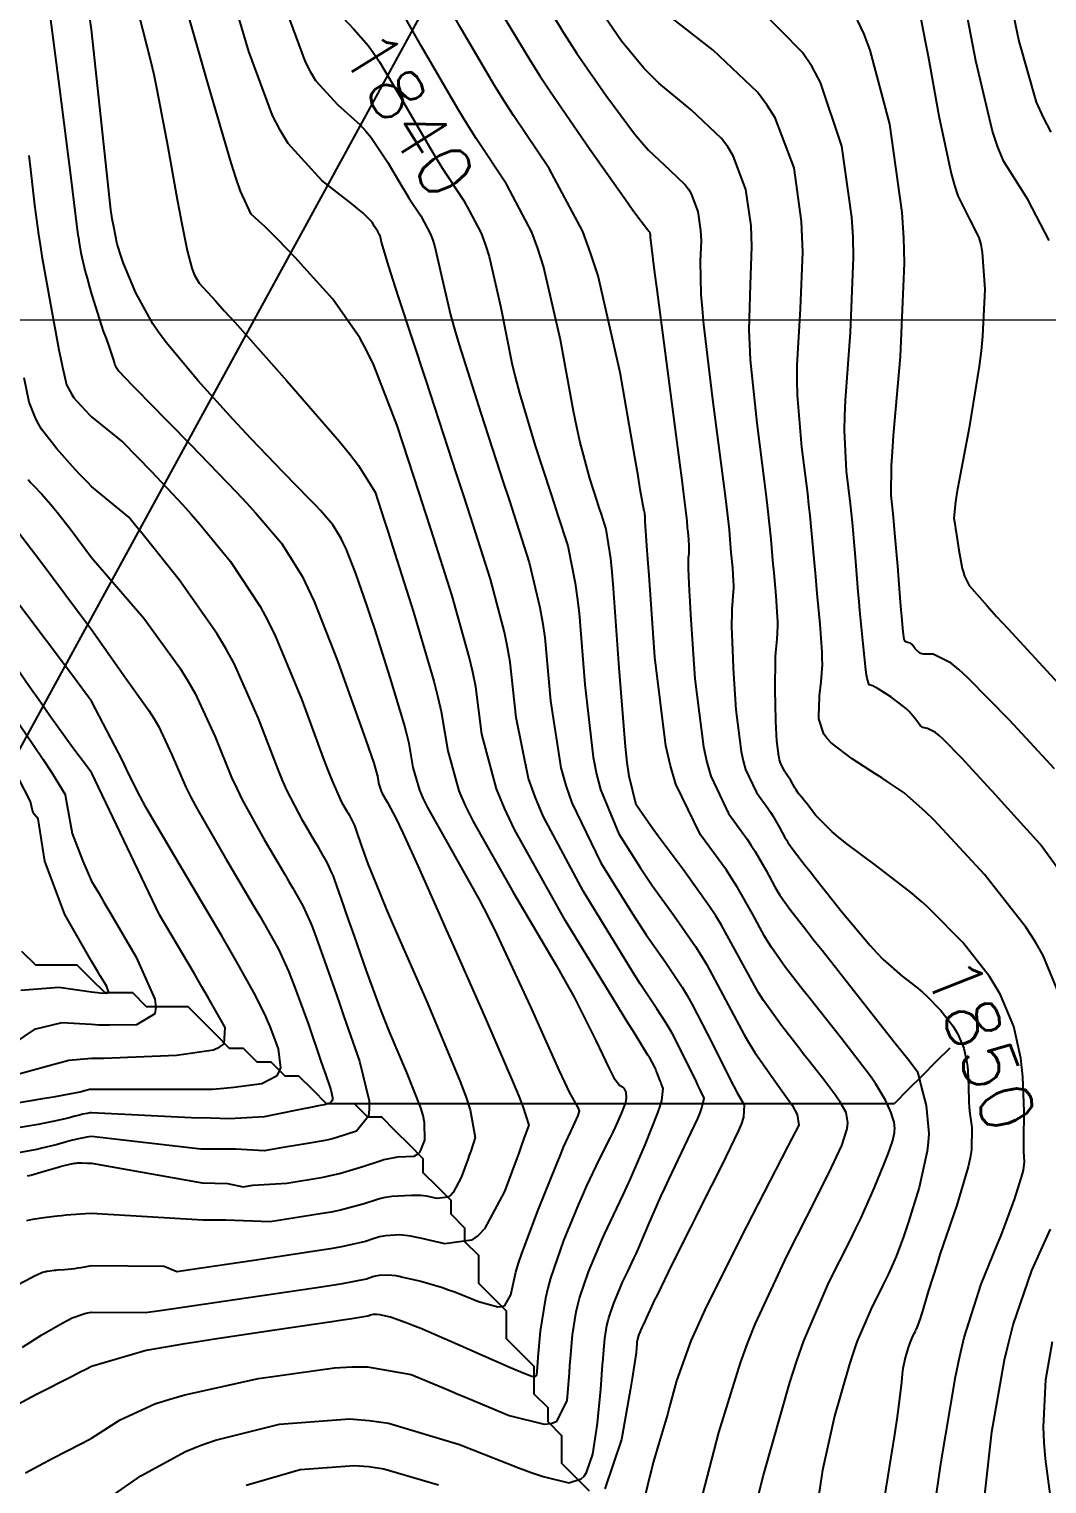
# Model space of a CAD drawing. Header units: metres. Extents: x 837475 to 838479, y 1189012 to 1191015.
# Drawn here: x 837995.5 to 838068.9, y 1189529.8 to 1189634.9 of the extents above; entities that cross this region are included whole.
import ezdxf

# ---------------------------------------------------------------- set-up
doc = ezdxf.new("R2010")
doc.units = ezdxf.units.M
doc.header["$LTSCALE"] = 0.3
doc.layers.add('COORD', color=7, linetype='Continuous', lineweight=20)
for name, color, linetype in [('CORREDORVIA', 70, 'Continuous'), ('COTAS 10', 1, 'Continuous'), ('COTAS INT', 252, 'Continuous'), ('DRENAJE', 5, 'Continuous')]:
    doc.layers.add(name, color=color, linetype=linetype)
doc.styles.get("Standard").update_dxf_attribs({"font": 'simplex.shx'})

msp = doc.modelspace()

# ---------------------------------------------------------------- linework, layer by layer
at = {"layer": 'COORD'}
msp.add_line((837476.51, 1189613.87), (838476.51, 1189613.87), dxfattribs=at)
at = {"layer": 'CORREDORVIA'}
msp.add_lwpolyline([(838157.03, 1190996.19), (838237.17, 1190821.34), (838237, 1190602.88), (838240.03, 1190437.2), (838223.54, 1190366.27), (838212.2, 1190288.92), (838221.4, 1189997.88), (837954.54, 1189509.17), (837751.16, 1189231.38), (837593.19, 1189234.4), (837744.49, 1189686.61), (837750.28, 1189933.97), (837723.62, 1190051.52), (837726.09, 1190134.48), (837885.38, 1190229.43), (837983.18, 1190344.12), (837817.55, 1190502.19), (837798.03, 1190660.17), (837963.57, 1190795.98), (837910.68, 1191000.96)], close=True, dxfattribs=at)
at = {"layer": 'COTAS 10'}
for points in [[(837995.02, 1189539.7), (837996.42, 1189540.58), (837997.92, 1189541.47), (837998.28, 1189541.66), (837998.61, 1189541.81), (837999.6, 1189542.16), (838000, 1189542.23), (838003.88, 1189542.2), (838004.96, 1189542.36), (838010.5, 1189543.16), (838016.08, 1189543.98), (838017.19, 1189544.15), (838018.11, 1189544.3), (838019.85, 1189544.64), (838020.3, 1189544.8), (838020.4, 1189544.83), (838020.5, 1189544.85), (838020.77, 1189544.9), (838021.42, 1189544.93), (838021.96, 1189544.87), (838022.19, 1189544.82), (838022.46, 1189544.76), (838023.75, 1189544.46), (838025.32, 1189544), (838025.77, 1189543.85), (838026.22, 1189543.69), (838027.92, 1189543), (838029.33, 1189542.61), (838029.6, 1189542.63), (838029.83, 1189542.71), (838030.25, 1189543.48), (838030.62, 1189545.12), (838030.82, 1189545.76), (838031.05, 1189546.47), (838032.25, 1189549.67), (838033.52, 1189552.83), (838033.81, 1189553.52), (838034.06, 1189554.13), (838034.75, 1189555.64), (838035.11, 1189556.44), (838035.17, 1189556.59), (838035.2, 1189556.73), (838035.15, 1189556.96), (838034.5, 1189558.12), (838034.16, 1189558.83), (838033.75, 1189559.71), (838031.69, 1189564.28), (838029.28, 1189569.49), (838028.64, 1189570.77), (838028.02, 1189571.98), (838025.9, 1189575.76), (838024.26, 1189578.67), (838023.94, 1189579.33), (838023.68, 1189579.93), (838023.22, 1189581.56), (838022.92, 1189583.3), (838022.76, 1189583.97), (838022.56, 1189584.71), (838021.56, 1189588.06), (838020.44, 1189591.57), (838020.16, 1189592.41), (838019.9, 1189593.2), (838019.07, 1189595.57), (838018.38, 1189597.34), (838018.19, 1189597.74), (838018.02, 1189598.09), (838017.42, 1189599.07), (838016.52, 1189600.1), (838016.15, 1189600.49), (838015.74, 1189600.93), (838013.83, 1189602.89), (838011.52, 1189605.28), (838010.86, 1189605.99), (838010.19, 1189606.71), (838007.66, 1189609.49), (838005.4, 1189612.22), (838004.89, 1189612.92), (838004.43, 1189613.6), (838003.2, 1189615.82), (838002.45, 1189617.61), (838002.29, 1189618.02), (838002.16, 1189618.38), (838001.86, 1189619.33), (838001.61, 1189620.6), (838001.5, 1189621.17), (838001.39, 1189621.83), (838000, 1189634.85), (837999.66, 1189637.28)], [(838069.09, 1189619.6), (838067.55, 1189622.57), (838065.82, 1189625.32), (838065.4, 1189626.35), (838065.01, 1189627.49), (838063.8, 1189632.57), (838062.89, 1189637.37)], [(838018.14, 1189635.72), (838018.92, 1189634.87), (838019.99, 1189633.66), (838020.36, 1189633.12), (838020.77, 1189632.51), (838022.53, 1189629.55), (838024.4, 1189626.33), (838024.87, 1189625.55), (838025.33, 1189624.81), (838026.85, 1189622.53), (838027.25, 1189621.78), (838028.11, 1189620.14), (838028.41, 1189619.33), (838028.7, 1189618.46), (838029.54, 1189614.78), (838030.34, 1189610.76), (838030.6, 1189609.67), (838030.88, 1189608.59), (838032.01, 1189604.78), (838033.12, 1189601.4), (838033.39, 1189600.59), (838033.63, 1189599.83), (838034.36, 1189597.56), (838034.91, 1189594.87), (838035.05, 1189593.84), (838035.18, 1189592.7), (838035.6, 1189587.56), (838036.2, 1189582.3), (838036.44, 1189581.08), (838036.73, 1189579.97), (838038.04, 1189576.77), (838039.59, 1189574.33), (838040.02, 1189573.68), (838040.46, 1189573.04), (838042.05, 1189570.84), (838043.59, 1189568.62), (838044, 1189567.97), (838044.4, 1189567.3), (838045.75, 1189564.77), (838047.09, 1189562.26), (838047.48, 1189561.61), (838047.87, 1189560.98), (838049.36, 1189558.86), (838050.56, 1189557.17), (838050.76, 1189556.81), (838050.92, 1189556.5), (838051.03, 1189555.74), (838050.24, 1189554.21), (838046.82, 1189547.57), (838044.25, 1189542.39), (838043.72, 1189541.22), (838043.25, 1189540.16), (838042.21, 1189537.28), (838041.69, 1189535.32), (838041.56, 1189534.83), (838041.42, 1189534.37), (838040.98, 1189532.91), (838040.53, 1189531.37), (838040.4, 1189530.86), (838040.26, 1189530.31), (838039.7, 1189528)], [(838060.45, 1189525.42), (838061.28, 1189531.28), (838062.34, 1189537.57), (838062.65, 1189539.04), (838062.97, 1189540.39), (838064.2, 1189544.25), (838065.35, 1189547.08), (838065.63, 1189547.77), (838065.88, 1189548.42), (838066.62, 1189550.43), (838067.09, 1189551.9), (838067.18, 1189552.21), (838067.24, 1189552.47), (838067.31, 1189553.08), (838067.27, 1189553.83), (838067.27, 1189554.2), (838067.27, 1189554.63), (838067.3, 1189556.75), (838067.21, 1189559.23), (838067.14, 1189559.9), (838067.05, 1189560.56), (838066.54, 1189562.86), (838065.58, 1189565.15), (838065.21, 1189565.8), (838064.79, 1189566.46), (838062.86, 1189568.91), (838060.55, 1189571.28), (838060.3, 1189571.51), (838059.88, 1189571.89), (838059.2, 1189572.47), (838056.67, 1189574.43), (838054.4, 1189576.11), (838053.9, 1189576.52), (838053.45, 1189576.9), (838052.27, 1189578.1), (838051.58, 1189578.98), (838051.43, 1189579.17), (838051.3, 1189579.33), (838051, 1189579.71), (838050.84, 1189579.95), (838050.8, 1189580.01), (838050.75, 1189580.08), (838050.61, 1189580.35), (838050.44, 1189580.66), (838050.37, 1189580.76), (838050.3, 1189580.86), (838050, 1189581.28), (838049.71, 1189581.89), (838049.65, 1189582.12), (838049.59, 1189582.37), (838049.45, 1189583.48), (838049.38, 1189584.87), (838049.37, 1189585.29), (838049.35, 1189585.74), (838049.33, 1189587.49), (838049.35, 1189589.14), (838049.36, 1189589.52), (838049.38, 1189589.86), (838049.47, 1189590.83), (838049.53, 1189591.76), (838049.53, 1189592.08), (838049.51, 1189592.44), (838049.4, 1189593.95), (838049.25, 1189595.61), (838049.21, 1189596.05), (838049.17, 1189596.5), (838049.04, 1189598.05), (838048.81, 1189600.26), (838048.71, 1189601.11), (838048.59, 1189602.07), (838048.04, 1189606.41), (838047.56, 1189610.99), (838047.49, 1189612.11), (838047.45, 1189613.16), (838047.54, 1189616.41), (838047.65, 1189619.17), (838047.63, 1189619.92), (838047.59, 1189620.66), (838047.22, 1189623.28), (838046.3, 1189625.73), (838045.91, 1189626.36), (838045.45, 1189626.97), (838043.28, 1189629.03), (838040.94, 1189630.97), (838040.38, 1189631.51), (838039.85, 1189632.05), (838038.24, 1189633.99), (838036.98, 1189635.83)], [(837993.74, 1189599.83), (837996.24, 1189596.55), (837999.14, 1189592.68), (837999.93, 1189591.62), (838000, 1189591.52), (838002.46, 1189588.02), (838004.14, 1189585.68), (838004.52, 1189585.07), (838004.86, 1189584.48), (838005.8, 1189582.46), (838006.81, 1189580.14), (838007.2, 1189579.36), (838007.65, 1189578.53), (838009.66, 1189575), (838011.67, 1189571.62), (838012.11, 1189570.86), (838012.5, 1189570.19), (838013.48, 1189568.44), (838014.21, 1189566.85), (838014.44, 1189566.29), (838014.68, 1189565.67), (838015.65, 1189563), (838016.53, 1189560.43), (838016.71, 1189559.88), (838016.88, 1189559.41), (838017.27, 1189558.29), (838017.4, 1189557.74), (838017.4, 1189557.63), (838017.39, 1189557.53), (838017.22, 1189557.32), (838016.95, 1189557.24), (838016.88, 1189557.22), (838016.8, 1189557.2), (838016.5, 1189557.14), (838015.69, 1189556.99), (838015.29, 1189556.91), (838014.81, 1189556.82), (838012.45, 1189556.34), (838009.96, 1189556.19), (838008.59, 1189556.24), (838007.19, 1189556.26), (838000, 1189556.62), (837999.88, 1189556.61), (837999.78, 1189556.59), (837999.69, 1189556.58), (837999.37, 1189556.52), (837999.03, 1189556.43), (837998.92, 1189556.4), (837998.8, 1189556.37), (837998.31, 1189556.23), (837997.22, 1189555.99), (837996.72, 1189555.9), (837996.15, 1189555.79), (837993.36, 1189555.31)]]:
    msp.add_lwpolyline(points, dxfattribs=at)
at = {"layer": 'COTAS INT'}
for points in [[(838000, 1189527.92), (838003.56, 1189530.42), (838006.78, 1189532.17), (838007.83, 1189532.59), (838008.95, 1189532.98), (838013.56, 1189534.15), (838018.62, 1189534.52), (838020.03, 1189534.41), (838021.44, 1189534.21), (838026.55, 1189532.68), (838030.88, 1189530.96), (838031.8, 1189530.63), (838032.59, 1189530.36), (838034.44, 1189529.9), (838035.34, 1189530.19), (838035.54, 1189530.39), (838035.72, 1189530.65), (838036.17, 1189531.98), (838036.44, 1189533.72), (838036.5, 1189534.22), (838036.56, 1189534.73), (838036.74, 1189536.66), (838036.88, 1189538.43), (838036.91, 1189538.84), (838036.94, 1189539.23), (838037.03, 1189540.33), (838037.18, 1189541.27), (838037.25, 1189541.54), (838037.32, 1189541.82), (838037.69, 1189542.88), (838038.11, 1189543.91), (838038.22, 1189544.16), (838038.32, 1189544.4), (838038.69, 1189545.17), (838039.13, 1189546.1), (838039.29, 1189546.45), (838039.46, 1189546.83), (838040.19, 1189548.53), (838041.08, 1189550.58), (838041.36, 1189551.19), (838041.65, 1189551.81), (838042.78, 1189554.18), (838043.74, 1189556.22), (838043.91, 1189556.63), (838044.04, 1189556.98), (838044.2, 1189557.68), (838043.92, 1189558.28), (838043.78, 1189558.57), (838043.62, 1189558.91), (838042.81, 1189560.56), (838041.91, 1189562.32), (838041.68, 1189562.73), (838041.47, 1189563.1), (838040.78, 1189564.14), (838039.6, 1189565.93), (838039.07, 1189566.77), (838038.45, 1189567.76), (838035.49, 1189572.59), (838032.59, 1189578.05), (838032.02, 1189579.44), (838031.54, 1189580.77), (838030.65, 1189585.16), (838030.21, 1189589.16), (838030.02, 1189590.24), (838029.81, 1189591.32), (838028.8, 1189595.16), (838027.35, 1189599.67), (838026.87, 1189601.16), (838026.34, 1189602.77), (838024.14, 1189609.49), (838022.16, 1189615.55), (838021.77, 1189616.74), (838021.46, 1189617.72), (838020.93, 1189619.49), (838020.84, 1189619.85), (838020.82, 1189619.94), (838020.79, 1189620.01), (838020.67, 1189620.25), (838020.52, 1189620.47), (838020.47, 1189620.54), (838020.43, 1189620.61), (838020.25, 1189620.93), (838019.57, 1189621.6), (838019.21, 1189621.9), (838018.78, 1189622.25), (838016.61, 1189623.95), (838014.19, 1189626.61), (838013.6, 1189627.57), (838013.05, 1189628.63), (838011.34, 1189633.26), (838009.84, 1189638.41)], [(838046.95, 1189524.4), (838048.5, 1189530.47), (838050.39, 1189537.14), (838050.9, 1189538.71), (838051.41, 1189540.16), (838053.21, 1189544.37), (838054.79, 1189547.51), (838055.16, 1189548.27), (838055.5, 1189548.99), (838056.5, 1189551.23), (838057.2, 1189552.93), (838057.35, 1189553.31), (838057.48, 1189553.65), (838057.79, 1189554.56), (838057.93, 1189555.18), (838057.95, 1189555.33), (838057.96, 1189555.48), (838057.91, 1189555.95), (838057.75, 1189556.45), (838057.69, 1189556.61), (838057.62, 1189556.79), (838057.29, 1189557.54), (838056.57, 1189558.73), (838056.25, 1189559.19), (838055.88, 1189559.7), (838054.11, 1189562), (838052.21, 1189564.4), (838051.75, 1189564.98), (838051.33, 1189565.51), (838050.08, 1189567.12), (838049.08, 1189568.54), (838048.82, 1189568.95), (838048.57, 1189569.38), (838047.69, 1189571), (838046.62, 1189572.9), (838046.23, 1189573.5), (838045.81, 1189574.14), (838043.95, 1189576.7), (838042.17, 1189580.35), (838041.78, 1189581.68), (838041.45, 1189583.13), (838040.64, 1189589.51), (838040.23, 1189595.43), (838040.15, 1189596.6), (838040.08, 1189597.57), (838039.96, 1189599.35), (838039.94, 1189599.72), (838039.93, 1189599.79), (838039.93, 1189599.85), (838039.92, 1189599.96), (838039.91, 1189600), (838039.9, 1189600.01), (838039.9, 1189600.02), (838039.88, 1189600.07), (838039.6, 1189601.64), (838039.44, 1189602.61), (838039.23, 1189603.81), (838038.15, 1189610.07), (838036.55, 1189617.06), (838036.01, 1189618.72), (838035.44, 1189620.26), (838033.03, 1189624.81), (838030.44, 1189628.64), (838029.75, 1189629.72), (838029.07, 1189630.81), (838026.71, 1189634.81), (838024.71, 1189638.38)], [(837996.85, 1189637.05), (837997.69, 1189630.56), (837998.45, 1189624.52), (837998.6, 1189623.33), (837998.73, 1189622.35), (837998.95, 1189620.56), (837999.02, 1189620.01), (837999.05, 1189619.82), (837999.08, 1189619.61), (837999.24, 1189618.72), (837999.55, 1189617.37), (837999.68, 1189616.88), (837999.82, 1189616.33), (838000, 1189615.72), (838000.85, 1189613.07), (838001.06, 1189612.52), (838001.23, 1189612.06), (838001.54, 1189611.1), (838001.65, 1189610.73), (838001.69, 1189610.63), (838001.74, 1189610.53), (838001.98, 1189610.18), (838002.94, 1189609.16), (838003.45, 1189608.64), (838004.06, 1189608.01), (838007.14, 1189604.87), (838010.44, 1189601.46), (838011.19, 1189600.66), (838011.86, 1189599.91), (838013.72, 1189597.75), (838015.19, 1189595.37), (838015.62, 1189594.5), (838016.06, 1189593.53), (838017.75, 1189589.25), (838019.22, 1189585.14), (838019.53, 1189584.28), (838019.79, 1189583.54), (838020.36, 1189581.86), (838020.59, 1189581.09), (838020.64, 1189580.92), (838020.67, 1189580.76), (838020.74, 1189580.36), (838020.85, 1189579.98), (838020.91, 1189579.84), (838020.98, 1189579.69), (838021.36, 1189579.02), (838021.98, 1189577.85), (838022.21, 1189577.38), (838022.46, 1189576.85), (838023.57, 1189574.41), (838025.08, 1189570.99), (838025.59, 1189569.84), (838026.14, 1189568.61), (838028.43, 1189563.43), (838030.45, 1189558.75), (838030.83, 1189557.83), (838031.13, 1189557.08), (838031.56, 1189555.73), (838031.23, 1189554.83), (838031.06, 1189554.36), (838030.85, 1189553.79), (838029.8, 1189550.94), (838028.35, 1189548.24), (838027.9, 1189547.77), (838027.42, 1189547.42), (838025.5, 1189547.16), (838023.73, 1189547.57), (838023.36, 1189547.65), (838023.03, 1189547.71), (838022.25, 1189547.8), (838021.22, 1189547.74), (838020.79, 1189547.67), (838020.63, 1189547.63), (838020.47, 1189547.58), (838019.76, 1189547.34), (838018.04, 1189546.95), (838017.24, 1189546.8), (838016.29, 1189546.65), (838011.7, 1189545.95), (838007.11, 1189545.29), (838006.16, 1189545.15), (838005.23, 1189545.52), (838000, 1189545.58), (837999.24, 1189545.44), (837998.99, 1189545.4), (837998.76, 1189545.36), (837998.06, 1189545.29), (837997.53, 1189545.25), (837997.4, 1189545.24), (837997.3, 1189545.23), (837997, 1189545.2), (837996.78, 1189545.16), (837996.72, 1189545.15), (837996.66, 1189545.14), (837996.46, 1189545.09), (837996.06, 1189544.91), (837995.88, 1189544.82), (837995.67, 1189544.71), (837994.67, 1189544.17)], [(837995.24, 1189530.63), (837997.15, 1189531.66), (837999.28, 1189532.75), (837999.84, 1189533.04), (838000, 1189533.12), (838002.06, 1189534.46), (838004.57, 1189535.6), (838005.58, 1189535.92), (838006.74, 1189536.25), (838012.06, 1189537.44), (838017.53, 1189538.22), (838018.78, 1189538.29), (838019.92, 1189538.28), (838023.07, 1189537.72), (838025.62, 1189536.66), (838026.38, 1189536.34), (838027.15, 1189536.01), (838030.13, 1189534.76), (838032.67, 1189534.13), (838033.17, 1189534.19), (838033.58, 1189534.36), (838034.32, 1189535.82), (838034.48, 1189537.86), (838034.52, 1189538.38), (838034.56, 1189538.89), (838034.7, 1189540.59), (838034.97, 1189542.26), (838035.09, 1189542.75), (838035.22, 1189543.25), (838035.87, 1189545.14), (838036.62, 1189546.97), (838036.82, 1189547.42), (838037.01, 1189547.85), (838037.66, 1189549.22), (838038.39, 1189550.75), (838038.63, 1189551.27), (838038.89, 1189551.85), (838039.95, 1189554.32), (838040.86, 1189556.63), (838041.02, 1189557.1), (838041.14, 1189557.5), (838041.25, 1189558.37), (838041.11, 1189558.74), (838041.08, 1189558.84), (838041.04, 1189558.93), (838040.92, 1189559.25), (838040.79, 1189559.56), (838040.75, 1189559.65), (838040.71, 1189559.75), (838040.54, 1189560.11), (838040.36, 1189560.44), (838040.32, 1189560.52), (838040.28, 1189560.59), (838040.15, 1189560.79), (838039.17, 1189562.37), (838038.59, 1189563.31), (838037.88, 1189564.47), (838034.21, 1189570.49), (838030.52, 1189577.09), (838029.8, 1189578.61), (838029.21, 1189580.01), (838028.17, 1189583.96), (838027.72, 1189587.38), (838027.51, 1189588.44), (838027.26, 1189589.55), (838026.02, 1189593.96), (838024.5, 1189598.72), (838024.07, 1189600.05), (838023.64, 1189601.38), (838022.05, 1189606.24), (838020.36, 1189610.61), (838019.86, 1189611.64), (838019.35, 1189612.59), (838017.41, 1189615.37), (838015.57, 1189617.42), (838015.12, 1189617.9), (838014.71, 1189618.35), (838013.45, 1189619.67), (838012.51, 1189620.61), (838012.29, 1189620.82), (838012.08, 1189621.01), (838011.51, 1189621.5), (838010.75, 1189623.17), (838010.44, 1189624.09), (838010.08, 1189625.22), (838008.4, 1189630.97), (838006.61, 1189637.22)], [(838044.1, 1189529.09), (838045.27, 1189533.54), (838046.82, 1189538.58), (838047.33, 1189539.96), (838047.88, 1189541.35), (838050.19, 1189546.31), (838052.34, 1189550.54), (838052.8, 1189551.46), (838053.2, 1189552.26), (838054.13, 1189554.26), (838054.5, 1189555.4), (838054.55, 1189555.67), (838054.57, 1189555.92), (838054.45, 1189556.65), (838054.03, 1189557.39), (838053.86, 1189557.64), (838053.67, 1189557.91), (838052.79, 1189559.07), (838051.7, 1189560.45), (838051.38, 1189560.86), (838051.05, 1189561.28), (838049.78, 1189562.92), (838048.5, 1189564.73), (838048.16, 1189565.27), (838047.84, 1189565.81), (838046.72, 1189567.89), (838045.46, 1189570.17), (838045.04, 1189570.84), (838044.58, 1189571.53), (838042.68, 1189574.19), (838040.89, 1189576.6), (838040.5, 1189577.13), (838040.16, 1189577.61), (838039.31, 1189578.87), (838038.79, 1189580.93), (838038.66, 1189581.91), (838038.53, 1189583.07), (838038.07, 1189588.76), (838037.67, 1189594.47), (838037.57, 1189595.65), (838037.47, 1189596.64), (838037.14, 1189598.76), (838036.77, 1189599.91), (838036.64, 1189600.3), (838036.51, 1189600.71), (838035.95, 1189602.43), (838035.24, 1189605.12), (838035.02, 1189606.14), (838034.79, 1189607.28), (838033.84, 1189612.43), (838032.62, 1189617.76), (838032.21, 1189619.02), (838031.77, 1189620.2), (838029.94, 1189623.67), (838027.76, 1189626.96), (838027.1, 1189628.01), (838026.42, 1189629.12), (838023.78, 1189633.67), (838021.53, 1189637.67)], [(838032.56, 1189637.1), (838034.04, 1189634.64), (838034.51, 1189633.9), (838035.02, 1189633.12), (838037.1, 1189630.09), (838039.19, 1189627.31), (838039.7, 1189626.69), (838040.19, 1189626.14), (838041.71, 1189624.7), (838042.83, 1189623.63), (838043.07, 1189623.31), (838043.28, 1189622.98), (838043.76, 1189621.71), (838043.95, 1189620.34), (838043.97, 1189619.96), (838043.98, 1189619.57), (838043.92, 1189618.13), (838043.97, 1189615.71), (838044.06, 1189614.69), (838044.17, 1189613.54), (838044.82, 1189608.13), (838045.51, 1189602.81), (838045.65, 1189601.71), (838045.77, 1189600.77), (838046, 1189598.71), (838046.08, 1189597.68), (838046.11, 1189597.38), (838046.14, 1189597.09), (838046.24, 1189595.98), (838046.31, 1189594.98), (838046.32, 1189594.75), (838046.32, 1189594.53), (838046.28, 1189593.92), (838046.22, 1189593.28), (838046.21, 1189593.05), (838046.2, 1189592.79), (838046.19, 1189591.7), (838046.24, 1189590.03), (838046.27, 1189589.42), (838046.31, 1189588.73), (838046.5, 1189585.72), (838046.87, 1189582.71), (838047.02, 1189582.03), (838047.19, 1189581.41), (838047.98, 1189579.75), (838048.8, 1189578.62), (838048.99, 1189578.34), (838049.16, 1189578.07), (838049.64, 1189577.23), (838050.02, 1189576.51), (838050.14, 1189576.33), (838050.25, 1189576.14), (838050.7, 1189575.52), (838051.5, 1189574.48), (838051.85, 1189574.04), (838052.25, 1189573.53), (838054.14, 1189571.14), (838056.18, 1189568.71), (838056.66, 1189568.17), (838057.12, 1189567.7), (838058.5, 1189566.48), (838059.53, 1189565.69), (838059.64, 1189565.6), (838059.95, 1189565.34), (838060.25, 1189565.06), (838061.28, 1189564), (838062.15, 1189562.9), (838062.34, 1189562.6), (838062.51, 1189562.31), (838062.94, 1189561.28), (838063.17, 1189560.25), (838063.21, 1189559.96), (838063.24, 1189559.66), (838063.28, 1189558.54), (838063.3, 1189557.38), (838063.33, 1189557.05), (838063.36, 1189556.73), (838063.53, 1189555.56), (838063.53, 1189555.53), (838063.5, 1189553.94), (838063.4, 1189553.36), (838063.26, 1189552.73), (838062.43, 1189549.96), (838061.45, 1189547.08), (838061.22, 1189546.38), (838061.01, 1189545.73), (838060.38, 1189543.73), (838059.95, 1189542.3), (838059.86, 1189542.01), (838059.79, 1189541.76), (838059.61, 1189541.25), (838059.5, 1189541), (838059.46, 1189540.92), (838059.42, 1189540.83), (838059.24, 1189540.49), (838059.05, 1189540.02), (838058.99, 1189539.86), (838058.93, 1189539.68), (838058.72, 1189538.94), (838058.55, 1189538.17), (838058.52, 1189537.97), (838058.49, 1189537.78), (838058.45, 1189537.18), (838058.24, 1189535.42), (838058.1, 1189534.5), (838057.93, 1189533.4), (838057.05, 1189527.89)], [(838066.07, 1189638.06), (838066.91, 1189634), (838068.17, 1189629.6), (838068.66, 1189628.49), (838069.22, 1189627.43)], [(838070.96, 1189572.57), (838068.44, 1189576.01), (838065.87, 1189578.86), (838065.25, 1189579.56), (838064.65, 1189580.21), (838062.81, 1189582.22), (838061.45, 1189583.61), (838061.16, 1189583.87), (838060.91, 1189584.08), (838060.32, 1189584.38), (838059.98, 1189584.45), (838059.89, 1189584.51), (838059.8, 1189584.58), (838059.47, 1189585.02), (838058.99, 1189585.6), (838058.81, 1189585.78), (838058.6, 1189585.96), (838057.67, 1189586.65), (838056.77, 1189587.23), (838056.59, 1189587.34), (838056.44, 1189587.42), (838056.12, 1189587.53), (838055.98, 1189587.97), (838055.93, 1189588.25), (838055.88, 1189588.6), (838055.68, 1189590.49), (838055.45, 1189592.88), (838055.39, 1189593.55), (838055.33, 1189594.24), (838055.13, 1189596.75), (838054.91, 1189599.25), (838054.84, 1189599.93), (838054.76, 1189600.6), (838054.48, 1189602.96), (838054.34, 1189605.9), (838054.35, 1189606.94), (838054.4, 1189608.07), (838054.77, 1189612.96), (838054.99, 1189618.38), (838054.95, 1189619.85), (838054.86, 1189621.3), (838054.15, 1189626.43), (838052.61, 1189631.02), (838051.99, 1189632.14), (838051.3, 1189633.19), (838048.11, 1189636.43)], [(838059.58, 1189637.04), (838060.02, 1189634.74), (838060.18, 1189633.88), (838060.36, 1189632.91), (838061.14, 1189628.6), (838062.02, 1189624.44), (838062.26, 1189623.57), (838062.5, 1189622.82), (838063.35, 1189621.14), (838064.03, 1189619.82), (838064.16, 1189619.31), (838064.27, 1189618.73), (838064.46, 1189616.1), (838064.3, 1189612.71), (838064.19, 1189611.65), (838064.06, 1189610.54), (838063.32, 1189606.07), (838062.59, 1189602.15), (838062.45, 1189601.38), (838062.35, 1189600.74), (838062.22, 1189599.56), (838062.31, 1189599.02), (838062.35, 1189598.79), (838062.39, 1189598.52), (838062.58, 1189597.24), (838062.83, 1189595.93), (838062.91, 1189595.64), (838063, 1189595.38), (838063.33, 1189594.69), (838064.63, 1189593.23), (838065.31, 1189592.47), (838066.14, 1189591.57), (838070.3, 1189587.04)], [(838003.4, 1189635.99), (838004.26, 1189632.61), (838004.49, 1189631.59), (838004.71, 1189630.52), (838005.5, 1189626.38), (838006.19, 1189622.56), (838006.34, 1189621.7), (838006.49, 1189620.93), (838006.91, 1189618.88), (838007.24, 1189617.61), (838007.34, 1189617.34), (838007.43, 1189617.1), (838007.77, 1189616.53), (838008.95, 1189615.24), (838009.57, 1189614.54), (838010.33, 1189613.71), (838014.1, 1189609.48), (838017.89, 1189605.1), (838018.65, 1189604.17), (838019.27, 1189603.36), (838020.47, 1189601.44), (838021.12, 1189599.42), (838021.4, 1189598.55), (838021.72, 1189597.54), (838023.23, 1189592.76), (838024.7, 1189587.78), (838024.99, 1189586.64), (838025.24, 1189585.61), (838025.7, 1189582.76), (838026.5, 1189579.87), (838026.97, 1189578.81), (838027.53, 1189577.65), (838030.44, 1189572.5), (838033.53, 1189567.29), (838034.21, 1189566.08), (838034.82, 1189564.98), (838036.4, 1189561.85), (838037.32, 1189559.86), (838037.52, 1189559.48), (838037.69, 1189559.16), (838038.1, 1189558.62), (838038.32, 1189558.5), (838038.37, 1189558.44), (838038.42, 1189558.39), (838038.56, 1189558.12), (838038.58, 1189557.7), (838038.56, 1189557.54), (838038.52, 1189557.37), (838038.25, 1189556.62), (838037.78, 1189555.58), (838037.61, 1189555.23), (838037.43, 1189554.85), (838036.64, 1189553.27), (838035.7, 1189551.3), (838035.42, 1189550.68), (838035.14, 1189550.03), (838034.06, 1189547.41), (838033.12, 1189544.68), (838032.92, 1189543.96), (838032.76, 1189543.25), (838032.38, 1189540.85), (838032.21, 1189538.97), (838032.18, 1189538.59), (838032.15, 1189538.28), (838032.1, 1189537.68), (838031.96, 1189537.57), (838031.88, 1189537.57), (838031.78, 1189537.59), (838031.26, 1189537.77), (838030.12, 1189538.26), (838029.63, 1189538.48), (838029.07, 1189538.72), (838026.41, 1189539.89), (838023.75, 1189541.04), (838023.19, 1189541.27), (838022.7, 1189541.47), (838021.57, 1189541.87), (838021.03, 1189541.99), (838020.92, 1189542.02), (838020.82, 1189542.04), (838020.59, 1189542.06), (838020.32, 1189542.05), (838020.21, 1189542.03), (838020.17, 1189542.02), (838020.12, 1189542.01), (838019.94, 1189541.94), (838018.78, 1189541.74), (838018.12, 1189541.64), (838017.33, 1189541.52), (838013.23, 1189540.92), (838008.74, 1189540.26), (838007.69, 1189540.09), (838006.73, 1189539.94), (838003.95, 1189539.45), (838000, 1189538.31), (837999.59, 1189538.09), (837999.14, 1189537.86), (837998.61, 1189537.59), (837996.02, 1189536.29), (837993.35, 1189534.86)], [(838014.29, 1189635.56), (838015.41, 1189632.5), (838015.78, 1189631.8), (838016.17, 1189631.16), (838017.77, 1189629.41), (838019.39, 1189627.96), (838019.79, 1189627.51), (838020.17, 1189627.05), (838021.39, 1189625.24), (838022.41, 1189623.48), (838022.67, 1189623.04), (838022.93, 1189622.64), (838023.76, 1189621.39), (838024.45, 1189620.07), (838024.62, 1189619.63), (838024.77, 1189619.15), (838025.23, 1189617.14), (838025.9, 1189614.24), (838026.19, 1189613.21), (838026.52, 1189612.07), (838028.08, 1189607.14), (838029.73, 1189602.08), (838030.13, 1189600.88), (838030.49, 1189599.75), (838031.58, 1189596.36), (838032.36, 1189593.1), (838032.54, 1189592.04), (838032.7, 1189590.93), (838033.12, 1189586.36), (838033.87, 1189581.54), (838034.23, 1189580.26), (838034.66, 1189579.01), (838036.76, 1189574.68), (838039.02, 1189571.04), (838039.54, 1189570.22), (838040.03, 1189569.48), (838041.42, 1189567.49), (838042.61, 1189565.7), (838042.97, 1189565.09), (838043.34, 1189564.44), (838044.78, 1189561.66), (838046.06, 1189559.08), (838046.33, 1189558.56), (838046.57, 1189558.12), (838047.1, 1189557.2), (838047.04, 1189556.3), (838046.89, 1189555.86), (838046.69, 1189555.35), (838045.49, 1189552.84), (838043.99, 1189549.9), (838043.6, 1189549.11), (838043.21, 1189548.34), (838041.88, 1189545.67), (838040.83, 1189543.51), (838040.61, 1189543.07), (838040.43, 1189542.68), (838040.04, 1189541.84), (838039.88, 1189541.47), (838039.85, 1189541.39), (838039.81, 1189541.32), (838039.72, 1189541.11), (838039.64, 1189540.95), (838039.62, 1189540.9), (838039.59, 1189540.84), (838039.5, 1189540.62), (838039.42, 1189540.39), (838039.41, 1189540.33), (838039.39, 1189540.27), (838039.36, 1189540.07), (838039.34, 1189539.83), (838039.33, 1189539.75), (838039.33, 1189539.66), (838039.3, 1189539.28), (838039.11, 1189538.06), (838039.01, 1189537.44), (838038.88, 1189536.71), (838038.23, 1189533.03), (838037.03, 1189529.47)], [(838029.64, 1189635.96), (838031.69, 1189632.53), (838032.35, 1189631.49), (838033.06, 1189630.42), (838035.96, 1189626.19), (838038.52, 1189622.57), (838039.02, 1189621.87), (838039.43, 1189621.31), (838040.13, 1189620.37), (838040.22, 1189620.28), (838040.24, 1189620.26), (838040.26, 1189620.23), (838040.29, 1189620.13), (838040.31, 1189620.03), (838040.31, 1189620), (838040.31, 1189619.97), (838040.31, 1189619.85), (838040.5, 1189618.25), (838040.62, 1189617.28), (838040.78, 1189616.08), (838042.43, 1189603.55), (838042.59, 1189602.3), (838042.72, 1189601.28), (838042.95, 1189599.36), (838042.99, 1189598.86), (838043.01, 1189598.71), (838043.02, 1189598.56), (838043.07, 1189598.02), (838043.11, 1189597.53), (838043.11, 1189597.41), (838043.11, 1189597.31), (838043.09, 1189597), (838043.06, 1189596.69), (838043.06, 1189596.58), (838043.05, 1189596.45), (838043.05, 1189595.91), (838043.12, 1189594.32), (838043.17, 1189593.54), (838043.23, 1189592.6), (838043.54, 1189587.96), (838044.15, 1189583.05), (838044.4, 1189581.94), (838044.68, 1189580.94), (838045.97, 1189578.23), (838047.3, 1189576.38), (838047.61, 1189575.92), (838047.89, 1189575.49), (838048.67, 1189574.12), (838049.3, 1189572.95), (838049.48, 1189572.64), (838049.67, 1189572.34), (838050.39, 1189571.32), (838051.62, 1189569.75), (838052.13, 1189569.1), (838052.71, 1189568.36), (838055.42, 1189564.93), (838058, 1189561.66), (838058.5, 1189561.03), (838058.9, 1189560.51), (838059.58, 1189559.62), (838059.71, 1189559.16), (838059.78, 1189558.92), (838059.85, 1189558.62), (838060.22, 1189557.14), (838060.41, 1189555.13), (838060.37, 1189554.51), (838060.3, 1189553.85), (838059.71, 1189551.23), (838058.94, 1189548.74), (838058.76, 1189548.18), (838058.59, 1189547.66), (838058.06, 1189546.24), (838057.5, 1189545), (838057.31, 1189544.6), (838057.1, 1189544.17), (838056.23, 1189542.43), (838055.23, 1189540.09), (838054.95, 1189539.28), (838054.66, 1189538.41), (838053.61, 1189534.71), (838052.75, 1189530.83), (838052.59, 1189529.85), (838052.46, 1189528.92)], [(838070.14, 1189564.43), (838068.66, 1189567.98), (838068.08, 1189569), (838067.42, 1189570.02), (838064.43, 1189573.82), (838061.43, 1189577.08), (838060.77, 1189577.77), (838060.18, 1189578.36), (838058.64, 1189579.72), (838057.42, 1189580.55), (838057.02, 1189580.81), (838056.6, 1189581.08), (838054.88, 1189582.18), (838053.37, 1189583.34), (838053.08, 1189583.65), (838052.84, 1189583.97), (838052.47, 1189585.07), (838052.5, 1189586.15), (838052.52, 1189586.44), (838052.54, 1189586.72), (838052.66, 1189587.74), (838052.74, 1189588.99), (838052.73, 1189589.42), (838052.72, 1189589.89), (838052.57, 1189591.91), (838052.36, 1189594.13), (838052.31, 1189594.73), (838052.26, 1189595.32), (838052.08, 1189597.4), (838051.86, 1189599.75), (838051.77, 1189600.52), (838051.68, 1189601.33), (838051.26, 1189604.68), (838050.95, 1189608.45), (838050.92, 1189609.52), (838050.92, 1189610.61), (838051.15, 1189614.68), (838051.32, 1189618.77), (838051.29, 1189619.88), (838051.22, 1189620.98), (838050.69, 1189624.85), (838049.33, 1189628.47), (838048.74, 1189629.41), (838048.06, 1189630.32), (838044.85, 1189633.36), (838041.7, 1189635.8)], [(838069.48, 1189581.46), (838066.27, 1189584.95), (838063.24, 1189588.04), (838062.59, 1189588.62), (838062.03, 1189589.08), (838060.72, 1189589.75), (838060.06, 1189589.74), (838059.91, 1189589.77), (838059.78, 1189589.82), (838059.44, 1189590.12), (838059.21, 1189590.44), (838059.15, 1189590.49), (838059.09, 1189590.53), (838058.89, 1189590.57), (838058.72, 1189590.65), (838058.69, 1189590.73), (838058.65, 1189590.82), (838058.56, 1189591.34), (838058.47, 1189592.47), (838058.43, 1189592.95), (838058.38, 1189593.5), (838058.17, 1189596.09), (838057.95, 1189598.74), (838057.9, 1189599.33), (838057.85, 1189599.86), (838057.7, 1189601.23), (838057.72, 1189603.35), (838057.79, 1189604.35), (838057.87, 1189605.52), (838058.38, 1189611.23), (838058.67, 1189617.98), (838058.61, 1189619.81), (838058.5, 1189621.62), (838057.61, 1189628), (838056.19, 1189633.35), (838055.74, 1189634.5), (838055.27, 1189635.52)], [(837995.47, 1189625.75), (837995.6, 1189624.73), (837995.89, 1189622.17), (837996.17, 1189620.03), (837996.29, 1189619.29), (837996.42, 1189618.48), (837997.04, 1189615), (837997.65, 1189611.72), (837997.79, 1189611.04), (837997.9, 1189610.47), (837998.19, 1189609.19), (837998.57, 1189608.48), (837998.73, 1189608.24), (837998.93, 1189608), (837999.88, 1189606.99), (838000, 1189606.87), (838002.27, 1189605.04), (838004.31, 1189602.94), (838006.56, 1189600.54), (838007.19, 1189599.84), (838007.81, 1189599.13), (838010.03, 1189596.43), (838012.16, 1189593.19), (838012.72, 1189592.14), (838013.28, 1189591.02), (838015.17, 1189586.43), (838016.71, 1189582.23), (838017.04, 1189581.37), (838017.33, 1189580.64), (838018.04, 1189579.05), (838018.42, 1189578.41), (838018.51, 1189578.27), (838018.58, 1189578.14), (838018.77, 1189577.81), (838018.91, 1189577.51), (838018.95, 1189577.41), (838018.99, 1189577.29), (838019.18, 1189576.78), (838019.41, 1189576.1), (838019.49, 1189575.87), (838019.58, 1189575.62), (838019.94, 1189574.59), (838020.84, 1189572.35), (838021.27, 1189571.35), (838021.77, 1189570.17), (838024.25, 1189564.53), (838026.58, 1189558.94), (838027.01, 1189557.8), (838027.33, 1189556.83), (838027.69, 1189554.83), (838027.37, 1189553.86), (838027.26, 1189553.56), (838027.15, 1189553.24), (838026.68, 1189551.95), (838026.1, 1189550.87), (838025.92, 1189550.68), (838025.72, 1189550.54), (838024.95, 1189550.44), (838024.16, 1189550.6), (838023.95, 1189550.63), (838023.75, 1189550.65), (838023.08, 1189550.66), (838021.67, 1189550.59), (838021.08, 1189550.49), (838020.87, 1189550.44), (838020.64, 1189550.37), (838019.67, 1189550.04), (838017.97, 1189549.59), (838017.28, 1189549.46), (838016.5, 1189549.32), (838012.9, 1189548.75), (838009.7, 1189548.87), (838008.03, 1189548.87), (838000, 1189549.36), (837999.56, 1189549.33), (837998.17, 1189549.22), (837997.83, 1189549.19), (837997.52, 1189549.16), (837996.55, 1189549.05), (837995.74, 1189548.92), (837995.52, 1189548.87), (837995.3, 1189548.83)], [(837995.38, 1189552.07), (837995.61, 1189552.13), (837996.59, 1189552.4), (837997.53, 1189552.68), (837997.74, 1189552.74), (837997.93, 1189552.79), (837998.44, 1189552.92), (837998.8, 1189552.98), (837998.89, 1189552.99), (837998.99, 1189553), (837999.31, 1189553), (837999.71, 1189552.99), (837999.85, 1189552.99), (838000, 1189552.99), (838007.98, 1189551.56), (838009.81, 1189551.51), (838010.95, 1189551.28), (838011.63, 1189551.39), (838014.1, 1189551.55), (838016.71, 1189551.98), (838017.33, 1189552.11), (838017.9, 1189552.24), (838019.58, 1189552.74), (838020.82, 1189553.16), (838021.1, 1189553.25), (838021.36, 1189553.31), (838022.11, 1189553.44), (838023.29, 1189553.5), (838023.6, 1189553.68), (838023.69, 1189553.79), (838023.77, 1189553.93), (838024.06, 1189554.64), (838024.03, 1189555.92), (838023.92, 1189556.42), (838023.75, 1189556.99), (838022.75, 1189559.54), (838021.51, 1189562.47), (838021.19, 1189563.27), (838020.88, 1189564.06), (838019.84, 1189566.87), (838018.97, 1189569.37), (838018.77, 1189569.97), (838018.57, 1189570.52), (838018, 1189572.19), (838017.56, 1189573.42), (838017.45, 1189573.7), (838017.34, 1189573.96), (838017.01, 1189574.69), (838016.55, 1189575.49), (838016.37, 1189575.8), (838016.17, 1189576.15), (838015.25, 1189577.7), (838014.1, 1189579.93), (838013.76, 1189580.7), (838013.41, 1189581.54), (838012.04, 1189585.1), (838010.29, 1189589.07), (838009.7, 1189590.15), (838009.05, 1189591.24), (838006.33, 1189595.1), (838003.75, 1189598.34), (838003.18, 1189599.03), (838002.69, 1189599.62), (838000, 1189601.85), (837999.75, 1189602.1), (837999.11, 1189602.76), (837998.88, 1189603.01), (837998.62, 1189603.29), (837997.49, 1189604.57), (837996.4, 1189605.99), (837996.17, 1189606.36), (837995.97, 1189606.72), (837995.51, 1189607.94), (837995.15, 1189609.69)], [(837995.42, 1189602.34), (837995.62, 1189602.12), (837995.81, 1189601.91), (837996.42, 1189601.28), (837997.07, 1189600.55), (837997.29, 1189600.28), (837997.53, 1189599.99), (837998.55, 1189598.67), (838000, 1189596.71), (838003.78, 1189592.34), (838006.37, 1189588.75), (838006.95, 1189587.81), (838007.48, 1189586.89), (838008.92, 1189583.78), (838010.11, 1189580.84), (838010.48, 1189580.03), (838010.88, 1189579.23), (838012.46, 1189576.35), (838013.92, 1189573.88), (838014.24, 1189573.33), (838014.53, 1189572.84), (838015.24, 1189571.56), (838015.78, 1189570.41), (838015.94, 1189570), (838016.12, 1189569.55), (838016.82, 1189567.59), (838017.67, 1189565.14), (838017.93, 1189564.37), (838018.21, 1189563.57), (838019.33, 1189560.36), (838020.03, 1189557.48), (838020.04, 1189556.89), (838019.98, 1189556.39), (838019.11, 1189555.3), (838017.69, 1189554.84), (838017.28, 1189554.73), (838016.86, 1189554.63), (838015.3, 1189554.35), (838013.55, 1189554.07), (838013.01, 1189553.97), (838012.45, 1189553.87), (838010.41, 1189554), (838007.88, 1189554), (838000, 1189554.91), (837999.81, 1189554.89), (837999.67, 1189554.86), (837999.53, 1189554.84), (837999.05, 1189554.75), (837998.54, 1189554.62), (837998.37, 1189554.58), (837998.19, 1189554.53), (837997.45, 1189554.32), (837996.41, 1189554.06), (837996.05, 1189553.98), (837995.65, 1189553.9), (837993.94, 1189553.59)], [(837992.78, 1189557.02), (837996.64, 1189557.68), (837997.4, 1189557.81), (837998.03, 1189557.92), (837999.17, 1189558.14), (837999.41, 1189558.21), (837999.47, 1189558.23), (837999.52, 1189558.24), (837999.69, 1189558.29), (837999.85, 1189558.32), (837999.89, 1189558.32), (837999.94, 1189558.33), (838000, 1189558.34), (838005.44, 1189558.32), (838008.73, 1189558.34), (838009.54, 1189558.4), (838010.28, 1189558.47), (838012.28, 1189558.75), (838013.39, 1189559.32), (838013.55, 1189559.57), (838013.65, 1189559.86), (838013.5, 1189561.23), (838012.89, 1189562.85), (838012.7, 1189563.29), (838012.5, 1189563.74), (838011.72, 1189565.31), (838010.47, 1189567.54), (838009.98, 1189568.4), (838009.42, 1189569.35), (838006.87, 1189573.65), (838004.42, 1189577.82), (838003.92, 1189578.7), (838003.51, 1189579.45), (838002.67, 1189581.13), (838002.24, 1189582.06), (838000, 1189586.34), (837999.78, 1189586.64), (837998.96, 1189587.74), (837998.05, 1189588.96), (837993.94, 1189594.43)], [(837992.02, 1189558.7), (837997.2, 1189560.11), (837998.36, 1189560.42), (838000, 1189560.57), (838000.14, 1189560.56), (838000.24, 1189560.56), (838000.35, 1189560.56), (838000.88, 1189560.57), (838002.07, 1189560.62), (838002.6, 1189560.64), (838003.21, 1189560.66), (838006.14, 1189560.78), (838008.81, 1189561.18), (838009.25, 1189561.38), (838009.57, 1189561.61), (838009.64, 1189562.79), (838008.45, 1189564.9), (838007.97, 1189565.73), (838007.43, 1189566.66), (838004.91, 1189570.91), (838000, 1189581.19), (837999.93, 1189581.28), (837999.76, 1189581.51), (837999.56, 1189581.78), (837998.66, 1189582.97), (837996.99, 1189585.29), (837996.31, 1189586.27), (837995.53, 1189587.38), (837991.93, 1189592.59)], [(837991.88, 1189588.94), (837995.76, 1189583.25), (837996.51, 1189582.14), (837997.11, 1189581.23), (837998.09, 1189579.6), (837998.13, 1189579.43), (837998.61, 1189576.78), (837999.37, 1189574.8), (838000, 1189573.35), (838000.52, 1189572.48), (838000.9, 1189571.84), (838001.32, 1189571.12), (838003.23, 1189567.87), (838004.57, 1189564.83), (838004.64, 1189564.24), (838004.58, 1189563.77), (838003.24, 1189562.98), (838001.33, 1189562.95), (838000.9, 1189562.95), (838000.52, 1189562.96), (838000, 1189562.99), (837997.85, 1189563.12), (837995.86, 1189562.63), (837993.54, 1189561.07)], [(837994.9, 1189565.47), (837997.63, 1189565.7), (838000, 1189565.36), (838000.21, 1189565.33), (838000.44, 1189565.3), (838000.63, 1189565.28), (838001.07, 1189565.26), (838001.21, 1189565.34), (838001.22, 1189565.39), (838001.21, 1189565.46), (838001.07, 1189565.78), (838000.63, 1189566.52), (838000.44, 1189566.84), (838000.22, 1189567.21), (838000, 1189567.57), (837998.08, 1189570.94), (837996.64, 1189574.8), (837996.14, 1189577.84), (837995.86, 1189578.19), (837995.8, 1189578.32), (837995.74, 1189578.46), (837995.6, 1189579.09), (837994.71, 1189580.84)], [(838064.41, 1189528.6), (838064.96, 1189533.59), (838065.89, 1189538.78), (838066.19, 1189540.07), (838066.51, 1189541.31), (838067.85, 1189545.24), (838069.2, 1189548.21)], [(838069.48, 1189526.78), (838068.83, 1189531.64), (838068.74, 1189532.82), (838068.69, 1189533.93), (838068.85, 1189537.36), (838069.34, 1189540.11)], [(838025.03, 1189529.73), (838021.1, 1189530.9), (838020.02, 1189531.06), (838018.94, 1189531.14), (838015.06, 1189530.85), (838011.17, 1189529.71)]]:
    msp.add_lwpolyline(points, dxfattribs=at)
at = {"layer": 'DRENAJE'}
for points in [[(837994.95, 1189568.3, 0), (837995.95, 1189567.3, 0), (837998.95, 1189567.3, 0), (837999.95, 1189566.3, 0), (838000.95, 1189565.3, 0), (838002.95, 1189565.3, 0), (838003.95, 1189564.3, 0), (838006.94, 1189564.3, 0), (838007.94, 1189563.3, 0), (838008.94, 1189562.3, 0), (838009.94, 1189561.3, 0), (838010.94, 1189561.3, 0), (838011.94, 1189560.3, 0), (838012.94, 1189560.3, 0), (838013.94, 1189559.3, 0), (838014.94, 1189559.3, 0), (838015.94, 1189558.3, 0), (838016.94, 1189557.3, 0), (838018.94, 1189557.3, 0), (838057.93, 1189557.3, 0)], [(838061.93, 1189561.3, 0), (838060.93, 1189560.3, 0), (838059.93, 1189559.3, 0), (838058.93, 1189558.3, 0), (838057.93, 1189557.3, 0)], [(838035.93, 1189529.31, 0), (838034.93, 1189530.31, 0), (838033.94, 1189531.31, 0), (838033.94, 1189533.31, 0), (838032.94, 1189534.31, 0), (838032.94, 1189535.31, 0), (838031.94, 1189536.31, 0), (838031.94, 1189538.31, 0), (838030.94, 1189539.31, 0), (838029.94, 1189540.31, 0), (838029.94, 1189542.31, 0), (838028.94, 1189543.31, 0), (838027.94, 1189544.31, 0), (838027.94, 1189546.31, 0), (838026.94, 1189547.31, 0), (838026.94, 1189548.3, 0), (838025.94, 1189549.3, 0), (838025.94, 1189550.3, 0), (838024.94, 1189551.3, 0), (838023.94, 1189552.3, 0), (838023.94, 1189553.3, 0), (838022.94, 1189554.3, 0), (838021.94, 1189555.3, 0), (838020.94, 1189556.3, 0), (838019.94, 1189556.3, 0), (838018.94, 1189557.3, 0)]]:
    msp.add_polyline3d(points, dxfattribs=at)

# ---------------------------------------------------------------- texts
at = {"layer": 'COTAS 10', "char_height": 3.8, "attachment_point": 7}
for s, insert, rotation in [('1840', (838017.84, 1189633.3), 301.8798), ('1850', (838060.05, 1189566.95), 291.557)]:
    msp.add_mtext(s, dxfattribs=dict(at, insert=insert, rotation=rotation))

doc.saveas('drawing.dxf')
